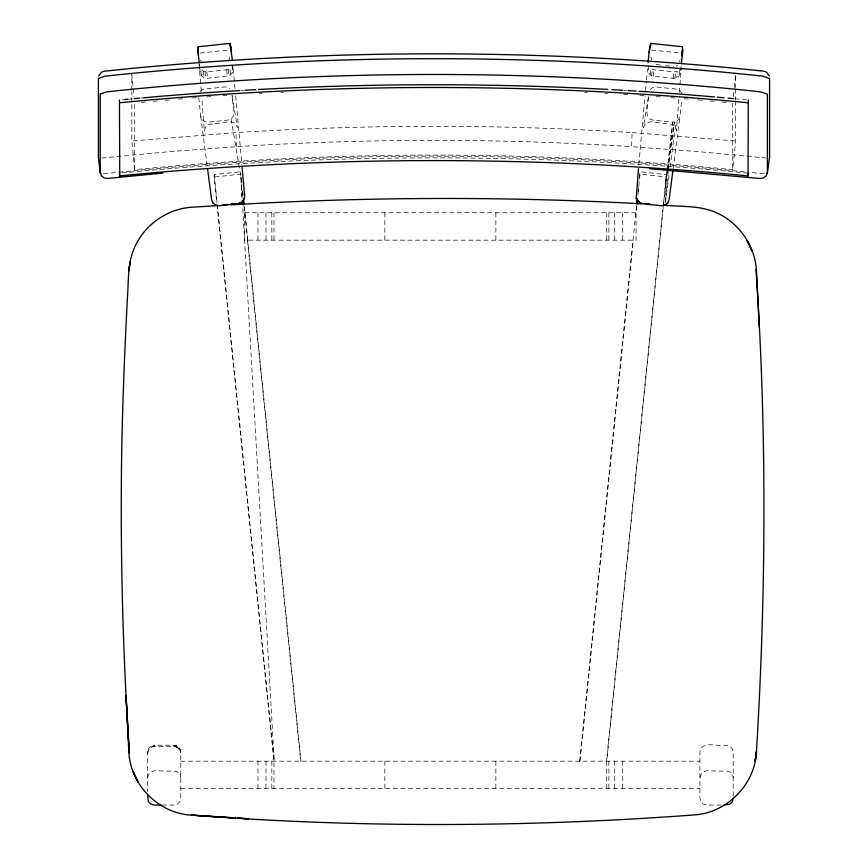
<?xml version="1.0" encoding="UTF-8"?>
<svg xmlns="http://www.w3.org/2000/svg" width="868" height="868" viewBox="0 0 868 868"><rect width="100%" height="100%" fill="white"/><g stroke="black" fill="none" stroke-linecap="round" stroke-linejoin="round"><path stroke-width="0.65" stroke-dasharray="4.34 3.25" d="M735.673 101.003L735.673 140.941L732.733 169.629A3008.39 2937.084 0 0 0 134.714 169.629L131.795 141.007L131.795 103.737M131.795 102.402L131.795 91.758M131.795 90.424L131.795 74.453L133.119 87.462M134.714 169.629L134.714 103.075M606.743 788.611L606.743 761.182L666.494 174.62L640.02 171.756L639.054 181.195M665.279 202.287L666.494 174.62L606.504 761.182M151.618 747.066L154.168 746.545L154.168 745.232C149.925 745.308 146.996 749.355 147.506 753.391L149.459 748.541L154.168 745.232L174.132 745.232C177.788 745.211 180.739 748.52 180.783 752.089L180.783 798.202L179.893 801.631L177.463 804.137L174.132 805.059L162.153 805.059M101.73 157.987L170.649 151.553L236.378 146.67A3038.098 2966.086 0 0 1 631.644 146.659L632.078 132.609A3044.76 2972.585 0 0 0 235.944 132.62L131.795 141.007M147.593 750.961L147.506 791.616M678.809 99.212L676.4 131.101L676.161 128.507L672.95 124.558L650.62 121.694L645.738 123.137L643.307 127.618L648.353 96.923M679.351 92.464L681.315 68.171M638.837 164.529L645.022 95.979M645.51 90.608L646.356 81.201M646.476 79.856L647.452 69.104M648.58 65.946L647.995 72.402L651.694 75.82L673.242 78.304L676.649 77.794L679.318 75.7L680.545 72.587L681.13 66.12L679.904 69.245L679.318 75.7M650.165 75.006L650.761 68.539L653.973 69.755L673.828 71.838L677.235 71.339L676.649 77.794M651.694 75.82L652.291 69.353M653.387 76.221L653.973 69.755M673.242 78.304L673.828 71.838M674.979 78.272L675.564 71.805M668.23 171.517L665.474 202.201L669.434 172.645M668.349 170.193L672.678 122.171L676.085 121.628L678.765 119.426L680.002 116.182L681.814 99.05M579.726 761.182L636.57 205.466M637.947 191.98L638.501 186.587M579.976 761.182L633.271 240.186M243.951 206.107L244.635 212.768L244.635 240.186L636.07 240.186L636.07 212.768L636.884 204.772M637.98 194.117L640.02 174.142L666.494 177.007M733.406 96.554L734.209 88.731M734.339 87.429L735.673 74.388L735.673 87.69M648.58 96.88L646.91 112.699L647.441 116.138L649.611 118.84L652.823 120.088L672.678 122.171L667.188 169.683M667.036 171.007L665.647 182.985L667.275 170.996M666.494 176.28L665.658 182.855L667.384 170.898M670.129 167.274L676.085 121.628M673.167 168.62L680.002 116.182M667.579 169.575L674.425 122.128L667.459 169.672M199.694 67.411L200.161 72.587L201.387 75.7L204.067 77.794L207.463 78.304L229.011 75.82L232.711 72.402L232.906 65.219M147.506 777.641L149.459 772.791L154.168 770.784L176.681 771.305L180.284 775.015L180.783 777.641M699.923 777.641L701.876 772.791L706.574 770.784L729.087 771.305L732.69 775.015L733.2 777.641M229 60.011L229.781 56.854M679.329 61.888L680.143 59.925M174.132 746.545L174.132 745.232L176.638 747.229L177.322 746.079L177.463 747.457L179.893 749.963L180.783 753.391L180.273 749.453L180.11 750.809L179.817 748.704L179.893 749.963L179.079 747.5L178.678 748.715L177.441 746.165L177.463 747.457L174.132 746.545L154.168 746.545M198.761 97.726L200.703 116.182L201.94 119.426L204.62 121.628L208.027 122.171L227.883 120.088L231.094 118.84L233.264 116.138L233.796 112.699L231.995 95.567M676.259 66.283L677.604 65.013M201.387 75.7L200.812 69.234L203.47 71.328L206.877 71.838L226.732 69.755L229.944 68.539L230.541 75.006M214.212 177.007L214.212 174.62L240.686 171.756L240.686 174.142L214.212 177.007L216.826 202.645M200.074 53.067L229.25 49.997M103.52 173.654L106.829 173.502A3015.128 2943.659 0 0 1 746.285 172.005M244.635 212.768L636.07 212.768M180.783 761.182L699.923 761.182M180.783 788.611L699.923 788.611M721.221 805.059L706.574 805.059L703.254 804.137L700.812 801.631L699.923 798.202L699.923 752.089C701.485 739.786 718.899 747.229 726.549 745.232C730.205 745.221 733.156 748.509 733.2 752.089L733.2 796.922M766.281 158.052L697.373 151.542L631.644 146.659M764.09 173.752L760.791 173.524A3015.128 2943.659 0 0 0 747.608 172.146M632.078 132.609L735.673 140.941M651.456 49.997L680.631 53.067M660.374 65.078L653.821 63.917M665.669 65.642L673.611 66.478M200.562 59.925L201.788 62.876M176.03 745.514L176.638 747.229M650.924 56.854L651.705 60.011M231.094 118.84L240.783 176.161M232.147 95.588L237.409 127.618L234.978 123.137L230.085 121.694L207.756 124.558L205.759 126.218L204.305 131.101L201.788 97.856M200.703 116.182L207.365 167.274M199.304 63.57L199.575 66.12M241.38 178.493L241.922 183.886M242.617 190.634L243.029 194.682M244.277 206.823L300.979 761.182M240.957 176.801L241.912 186.132M242.454 191.459L242.997 196.786M247.445 240.186L300.729 761.182M214.212 174.62L274.212 761.182L242.628 205.868M216.967 203.991L273.962 761.182L273.962 788.611M133.26 88.764L134.052 96.576M244.884 212.768L247.684 240.186M232.125 65.935L232.711 72.402M228.425 69.353L229.011 75.82M226.732 69.755L227.318 76.221M206.877 71.838L207.463 78.304M205.141 71.805L205.727 78.272M203.47 71.328L204.067 77.794M233.253 69.104L235.076 89.263M235.684 95.979L241.868 164.529M199.065 64.123L201.246 91.107M236.378 146.67L235.944 132.62M241.087 178.851L242.161 197.763M241.011 177.495L241.857 199.488M735.673 89.024L735.673 99.679M732.733 103.075L732.733 169.629M622.714 212.768L622.714 240.186M622.714 761.182L622.714 788.611M614.728 212.768L614.728 240.186M614.728 761.182L614.728 788.611M608.88 212.768L608.88 240.186M608.88 761.182L608.88 788.611M606.743 212.768L606.743 240.186M495.867 212.768L495.867 240.186M495.867 761.182L495.867 788.611M384.839 212.768L384.839 240.186M384.839 761.182L384.839 788.611M273.962 212.768L273.962 240.186M271.825 212.768L271.825 240.186M271.825 761.182L271.825 788.611M265.977 212.768L265.977 240.186M265.977 761.182L265.977 788.611M257.991 212.768L257.991 240.186M257.991 761.182L257.991 788.611M141.332 102.435A3008.39 2937.084 0 0 1 146.616 101.936M153.224 101.328A3008.39 2937.084 0 0 1 158.518 100.851M165.126 100.265A3008.39 2937.084 0 0 1 170.421 99.809M178.472 99.126A3008.39 2937.084 0 0 1 183.853 98.681M191.926 98.03A3008.39 2937.084 0 0 1 197.307 97.617M206.736 96.901A3008.39 2937.084 0 0 1 210.783 96.608M222.902 95.751A3008.39 2937.084 0 0 1 226.939 95.48M259.293 93.473A3008.39 2937.084 0 0 1 261.984 93.321M280.863 92.323A3008.39 2937.084 0 0 1 283.565 92.192M584.609 92.225A3008.39 2937.084 0 0 1 587.31 92.366M604.833 93.288A3008.39 2937.084 0 0 1 607.535 93.44M623.712 94.395A3008.39 2937.084 0 0 1 627.748 94.645M639.879 95.437A3008.39 2937.084 0 0 1 643.926 95.708M656.045 96.565A3008.39 2937.084 0 0 1 661.438 96.956M670.855 97.672A3008.39 2937.084 0 0 1 676.248 98.095M684.32 98.735A3008.39 2937.084 0 0 1 688.357 99.071M697.774 99.863A3008.39 2937.084 0 0 1 703.156 100.33M709.883 100.938A3008.39 2937.084 0 0 1 715.265 101.426M721.981 102.044A3008.39 2937.084 0 0 1 727.362 102.554M122.16 99.787A3163.502 3088.518 0 0 1 124.851 99.527M127.553 99.267A3163.502 3088.518 0 0 1 132.945 98.768M141.028 98.019A3163.502 3088.518 0 0 1 143.73 97.78M240.978 90.5A3163.502 3088.518 0 0 1 243.68 90.348M624.081 90.348A3163.502 3088.518 0 0 1 626.783 90.5M734.816 98.768A3163.502 3088.518 0 0 1 746.947 99.918M122.16 172.895A3163.502 3088.518 0 0 1 748.292 173.155M650.23 89.708A6.662 6.662 0 0 1 656.306 86.984L676.161 89.078A6.662 6.662 0 0 1 681.847 93.82M200.063 91.52A6.662 6.662 0 0 1 204.544 89.078L224.4 86.984A6.662 6.662 0 0 1 229.727 88.84"/><path stroke-width="1.3" d="M755.377 759.858L756.451 751.764L755.106 761.236L756.451 751.764C766.151 591.097 766.911 429.855 755.963 269.232M638.479 168.555L636.211 198.956M649.21 52.547L650.718 43.4L682.541 46.753L682.302 56.029L681.966 53.208M650.371 47.273L650.718 43.4M681.998 53.512L682.194 50.626M636.711 204.121L637.264 198.729M637.025 203.438L637.438 199.445M119.556 174.067L119.741 175.878A3160.703 3085.783 0 0 1 748.021 175.878L748.292 100.048M748.021 175.878L748.205 174.067M648.038 62.637L649.796 46.08M681.402 63.57L682.888 49.563M198.403 56.029L198.164 46.753L229.987 43.4L232.396 60.087M672.993 169.965L669.13 199.542L667.839 203.069L665.159 205.239L661.763 205.77L641.897 203.687M756.451 751.764C755.03 784.466 726.939 812.925 694.281 814.933C526.963 827.334 358.712 828.018 191.405 815.085L235.13 817.906M244.667 196.059L244.125 199.423L241.955 202.081L238.733 203.307M665.159 205.239L667.904 202.721M733.2 798.202L732.31 801.631L729.869 804.137L723.879 805.059M98.648 75.852L101.838 71.968L104.323 71.209C323.308 48.044 544.703 48.033 763.699 71.187L766.216 71.968L769.406 75.95M766.498 173.524L767.388 172.884L769.58 157.173L769.58 78.521L762.983 76.134A3038.098 2966.086 0 0 0 105.039 76.145L98.42 78.38L98.42 157.032L100.211 172.71L101.458 175.835L104.149 177.94L107.545 178.45L162.848 173.068M242.02 202.45L238.808 203.687L218.953 205.77L215.546 205.239M222.848 204.978L228.143 204.414M230.79 204.143L236.085 203.579M216.848 205.705L192.642 207.159C166.71 208.548 142.656 225.973 133.401 250.244C127.574 265.022 128.681 281.178 127.466 296.715C124.829 347.721 122.703 398.759 121.737 449.819C120.077 550.93 122.757 652.074 129.343 752.979L126.001 695.322L128.876 751.992C130.243 784.661 158.258 813.045 190.841 815.139L235 817.927M231.637 204.815C365.471 196.884 499.74 196.396 633.629 203.351L641.593 203.839M160.819 805.059L154.168 805.059L150.837 804.137L148.395 801.631L147.506 794.253M664.15 205.228C680.979 206.779 698.599 205.445 714.581 211.944L714.69 211.987C738.256 221.644 755.019 245.199 756.44 270.61L759.305 327.182M237.669 818.09L248.357 818.763L237.778 818.079M649.383 168.696L760.064 178.472L763.417 177.973L766.086 175.944L767.388 172.884L767.388 94.232L760.791 91.845A3015.128 2943.659 0 0 0 106.829 91.824L100.211 94.059L100.211 172.71L101.1 173.372M644.62 203.579L649.915 204.143M641.973 203.307L639.488 202.537L636.277 198.62M212.801 202.721L215.481 204.87M638.848 201.267L639.51 201.81M749.117 244.733L747.196 240.62L751.948 250.982L749.583 245.774M212.866 203.069L211.575 199.542L207.539 168.62M230.573 49.856L230.443 47.566M197.817 49.563L199.173 62.301M243.441 198.729L243.995 204.121M243.409 200.779L243.821 204.772M119.458 100.048L119.741 175.878M230.91 46.08L231.496 52.547M229.987 43.4L230.226 45.982M198.164 46.753L198.36 49.639M242.107 167.22L244.657 195.441M242.313 200.465L242.552 204.522M119.741 102.771A3160.703 3085.783 0 0 1 748.021 102.771M124.851 99.527A3163.502 3088.518 0 0 1 127.553 99.267M134.29 98.637A3163.502 3088.518 0 0 1 139.683 98.138M143.73 97.78A3163.502 3088.518 0 0 1 239.622 90.587M245.026 90.261A3163.502 3088.518 0 0 1 255.843 89.654M258.545 89.502A3163.502 3088.518 0 0 1 607.86 89.426M611.907 89.654A3163.502 3088.518 0 0 1 622.725 90.261M628.139 90.587A3163.502 3088.518 0 0 1 636.244 91.086M638.946 91.248A3163.502 3088.518 0 0 1 714.581 96.945M717.283 97.173A3163.502 3088.518 0 0 1 724.031 97.78M728.078 98.138A3163.502 3088.518 0 0 1 733.471 98.637M129.929 263.134L128.865 270.838L130.2 261.767L129.929 263.134M138.11 782.231L133.357 772.043L138.11 782.231"/></g></svg>
